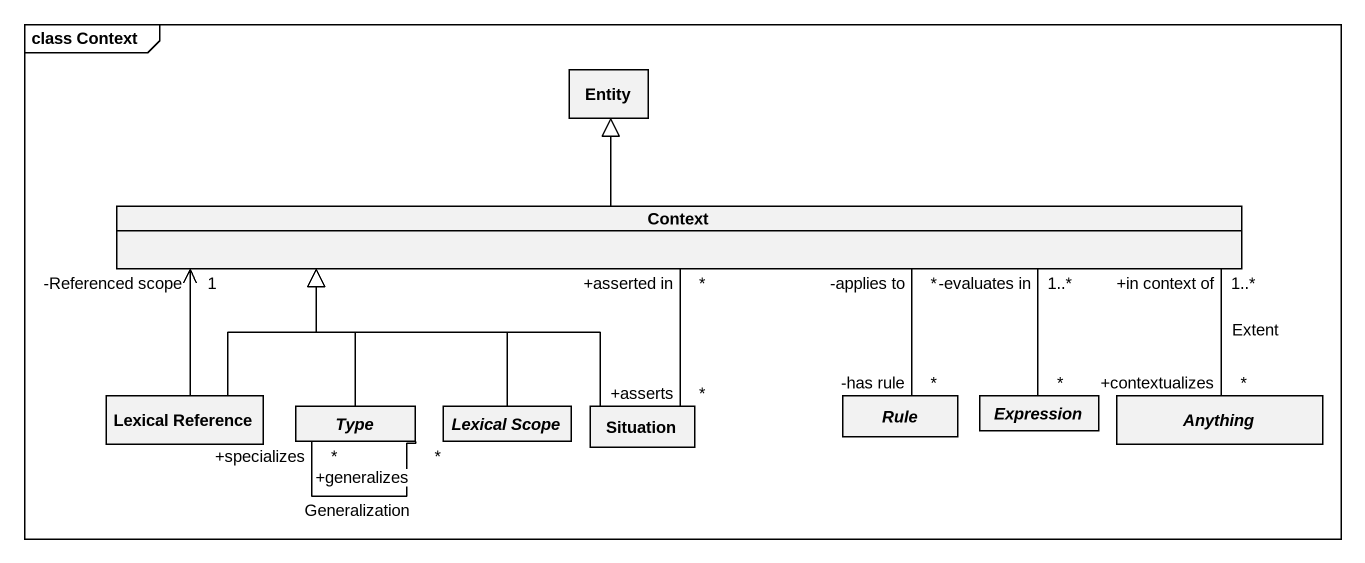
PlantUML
@startuml
mainframe class Context
hide circle
hide empty members
class "Entity" as Entity_
class Context
class "Lexical Reference" as Lexical_Reference
abstract class Type
abstract class "Lexical Scope" as Lexical_Scope
class Situation
abstract class Rule
abstract class Expression
abstract class Anything
Context -up-|> Entity_
Context "+asserted in\n*" -- "+asserts\n*" Situation
Context "+in context of\n1..*" -right- "+contextualizes\n*" Anything : Extent
Lexical_Reference -right-> "-Referenced scope\n1" Context
Lexical_Reference -right-|> Context
Type -right-|> Context
Type "+specializes\n*" -- "+generalizes\n*" Type : Generalization
Lexical_Scope -up-|> Context
Situation -up-|> Context
Rule "-has rule\n*" -up- "-applies to\n*" Context
Expression "*" -left- "-evaluates in\n1..*" Context
@enduml
